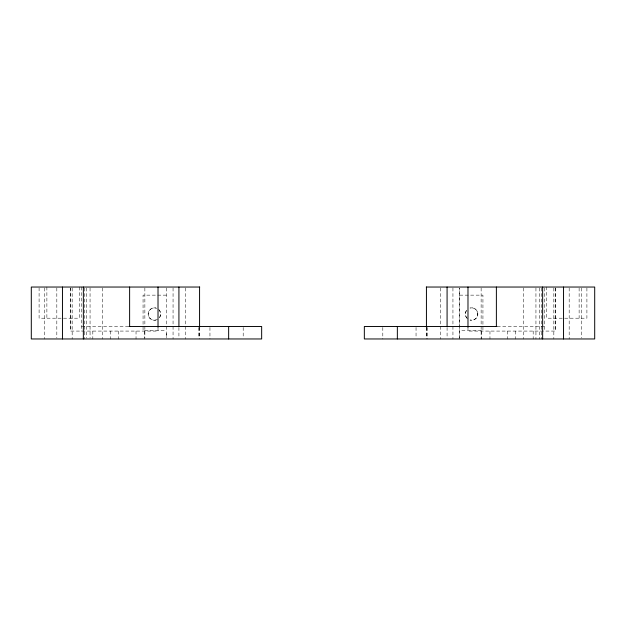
<?xml version="1.0" encoding="UTF-8"?>
<svg xmlns="http://www.w3.org/2000/svg" width="626" height="626" viewBox="0 0 626 626"><rect width="100%" height="100%" fill="white"/><g stroke="black" fill="none" stroke-linecap="round" stroke-linejoin="round"><path stroke-width="0.47" stroke-dasharray="3.13 2.35" d="M459.664 338.056L459.672 287.999L459.672 338.963M166.328 295.143L143.064 295.143L143.064 330.638L166.328 330.638M459.672 295.143L482.936 295.143L482.936 330.638L459.672 330.638M81.63 326.506L128.768 326.506M497.232 326.506L544.37 326.506M166.336 333.509L166.336 338.056M586.906 288.007L586.906 318.196L546.717 318.196L546.717 287.037M581.64 287.991L581.64 338.009M579.12 288.007L579.12 318.196M569.175 287.991L569.175 338.963M555.278 287.991L555.278 331.076L467.982 331.076L467.982 326.506M555.223 288.007L555.176 331.076M553.83 287.991L553.83 338.963M544.37 287.999L544.37 331.076M541.365 287.991L541.365 338.963M539.51 287.991L539.51 338.963M535.942 287.991L535.942 338.963M533.18 331.076L533.18 338.963M523.477 287.991L523.477 338.963M515.73 331.076L515.73 338.963M507.42 331.076L507.42 338.963M489.97 331.076L489.97 338.963M481.668 331.076L481.668 338.963M481.128 287.991L481.136 338.963M452.942 287.991L452.942 338.963M447.081 327.461L447.081 338.009M440.477 287.991L440.477 338.963M427.488 327.461L427.488 338.963M426.431 327.429L426.431 338.009M426.283 327.429L426.283 338.963M416.047 327.461L416.047 338.009M382.807 327.461L382.807 338.963M243.193 327.461L243.193 338.009M209.953 327.461L209.953 338.963M199.717 327.429L199.717 338.963M199.569 327.429L199.569 338.009M198.512 327.461L198.512 338.009M185.523 287.991L185.523 338.963M178.919 327.461L178.919 338.009M173.058 287.991L173.058 338.963M166.328 287.991L166.328 338.009M158.018 327.414L158.018 331.076L70.722 331.076L70.722 287.991M144.864 287.991L144.872 338.009M144.332 331.076L144.332 338.963M136.03 331.076L136.03 338.963M118.58 331.076L118.58 338.963M110.27 331.076L110.27 338.963M102.523 287.991L102.523 338.963M92.82 331.076L92.82 338.963M90.058 287.991L90.058 338.009M86.49 287.991L86.49 338.009M84.635 287.991L84.635 338.963M81.63 287.037L81.63 331.076M79.283 287.037L79.283 318.196L39.094 318.196L39.094 288.007M72.17 287.991L72.17 338.963M70.777 288.007L70.824 331.076M56.825 287.991L56.825 338.009M46.88 287.037L46.88 318.196M44.36 287.991L44.36 338.963M158.777 309.635A6.229 6.229 0 0 1 158.777 318.446M157.486 319.432A6.229 6.229 0 0 1 148.135 314.041A6.229 6.229 0 0 1 157.486 308.641M158.816 309.635A6.229 6.229 0 0 1 158.816 318.446M156.015 320.058A6.229 6.229 0 0 1 148.174 314.041A6.229 6.229 0 0 1 156.015 308.015M467.184 318.446A6.229 6.229 0 0 1 467.184 309.635M467.223 318.446A6.229 6.229 0 0 1 467.223 309.635M477.826 314.041A6.229 6.229 0 0 0 469.985 308.015A6.229 6.229 0 0 1 477.865 314.041A6.229 6.229 0 0 1 470.016 320.058A6.229 6.229 0 0 0 477.826 314.041"/><path stroke-width="0.94" d="M199.717 287.037L31.3 287.037L31.3 338.963L261.66 338.963L261.66 326.506L129.011 326.506M426.283 287.037L594.7 287.037L594.7 338.963L364.34 338.963L364.34 326.506L496.989 326.506M563.541 287.037L563.541 338.963M542.648 287.037L542.648 338.963M496.379 287.037L496.379 326.506M467.982 287.037L467.982 327.241M447.081 287.037L447.081 326.506M426.431 287.037L426.431 327.429M397.353 326.506L397.353 338.963M228.646 326.506L228.646 338.963M199.569 287.037L199.569 327.429M178.919 287.037L178.919 326.506M158.018 287.037L158.018 327.241M129.621 287.037L129.621 326.506M83.352 287.037L83.352 338.963M62.459 287.037L62.459 338.963"/></g></svg>
